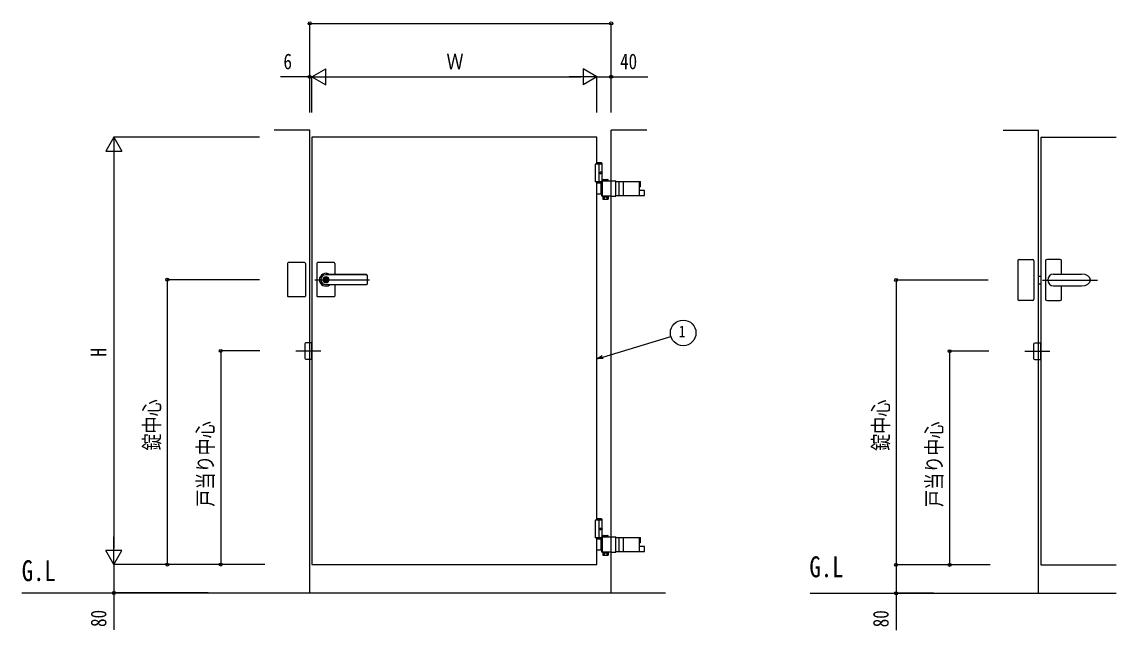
# Model space of a CAD drawing. Units: millimetres, scale not verified. Extents: x -4205 to 4205, y -2970 to 2970.
# Drawn here: x -1712 to 1360, y -574 to 1134 of the extents above; entities that cross this region are included whole.
import ezdxf
from ezdxf.enums import TextEntityAlignment as Align

# ---------------------------------------------------------------- set-up
doc = ezdxf.new("R2010")
doc.units = ezdxf.units.MM
doc.header["$LTSCALE"] = 12
for name, color, linetype in [('0-2_USER1', 3, 'Continuous'), ('0-4_YKK_A1', 4, 'Continuous'), ('0-5_YKK_D', 6, 'Continuous')]:
    doc.layers.add(name, color=color, linetype=linetype)
doc.styles.add('ＭＳ ゴシック', font='')
doc.styles.get('ＭＳ ゴシック').set_extended_font_data('MS Gothic')

msp = doc.modelspace()

# ---------------------------------------------------------------- linework, layer by layer
at = {"layer": '0-4_YKK_A1'}
for p, q in [((-903.98, 830), (-1003.98, 830)), ((-903.98, -470), (-903.98, 830)), ((-57.98, -470), (-57.98, 830)), ((42.02, 830), (-57.98, 830)), ((-97.98, 735), (-97.98, 810)), ((1142.02, 829.1), (1042.02, 829.1)), ((1142.02, -470.9), (1142.02, 829.1)), ((-85.48, 738), (-97.98, 738)), ((-85.48, 738), (-83.48, 736)), ((-83.48, 736), (-97.98, 736)), ((-92.98, 735), (-92.98, 685)), ((-85.79, 710.42), (-85.2, 710.42)), ((-85.79, 709.58), (-85.2, 709.58)), ((-84.78, 712.1), (-84.18, 712.1)), ((-84.78, 707.9), (-84.18, 707.9)), ((-83.48, 682), (-83.48, 736)), ((-83.48, 685), (-102.98, 685)), ((-97.98, -265), (-97.98, 685)), ((-97.98, 682), (-83.48, 682)), ((-83.77, 682), (-97.98, 682)), ((-86.87, 682), (-86.87, 650)), ((-83.77, 687.55), (-57.98, 687.55)), ((-83.77, 644.45), (-83.77, 687.55)), ((-81.97, 686.05), (-83.77, 686.05)), ((-81.97, 645.95), (-81.97, 686.05)), ((-80.27, 691.55), (-81.27, 690.97)), ((-81.27, 687.55), (-81.27, 690.97)), ((-80.27, 691.55), (-67.27, 691.55)), ((-77.52, 687.55), (-77.52, 690.97)), ((-70.01, 687.55), (-70.01, 690.97)), ((-67.27, 691.55), (-66.26, 690.97)), ((-66.26, 687.55), (-66.26, 690.97)), ((-57.98, 687.55), (-44.49, 687.55)), ((-44.49, 644.45), (-44.49, 687.55)), ((-44.49, 685.5), (24.03, 685.5)), ((-35.32, 646.5), (-35.32, 685.5)), ((-23.01, 646.5), (-23.01, 685.5)), ((24.03, 671), (24.03, 685.5)), ((-83.77, 650), (-97.98, 650)), ((-81.97, 666.5), (-83.77, 666.5)), ((-81.97, 665.5), (-83.77, 665.5)), ((-81.97, 645.95), (-83.77, 645.95)), ((-44.49, 646.5), (35.57, 646.5)), ((24.03, 671), (21.43, 671)), ((35.57, 661), (21.43, 661)), ((35.57, 646.5), (35.57, 661)), ((-57.98, 644.45), (-83.77, 644.45)), ((-81.27, 642.45), (-81.27, 636.53)), ((-81.27, 642.45), (-66.26, 642.45)), ((-80.27, 635.95), (-81.27, 636.53)), ((-80.27, 635.95), (-67.27, 635.95)), ((-77.87, 642.45), (-77.87, 644.45)), ((-77.52, 642.45), (-77.52, 636.53)), ((-70.01, 642.45), (-70.01, 636.53)), ((-69.67, 642.45), (-69.67, 644.45)), ((-67.27, 635.95), (-66.26, 636.53)), ((-66.26, 642.45), (-66.26, 636.53)), ((-57.98, 644.45), (-44.49, 644.45)), ((1083.52, 462.6), (1083.52, 355.6)), ((1087.52, 466.6), (1124.52, 466.6)), ((1128.52, 462.6), (1128.52, 355.6)), ((1161.52, 462.6), (1161.52, 355.6)), ((1202.52, 466.6), (1165.52, 466.6)), ((1206.52, 425.6), (1206.52, 462.6)), ((-966.48, 456), (-966.48, 364)), ((-918.48, 458), (-964.48, 458)), ((-916.48, 456), (-916.48, 364)), ((-883.98, 456), (-883.98, 364)), ((-835.98, 458), (-881.98, 458)), ((-833.98, 456), (-833.98, 424.57)), ((-890.15, 410), (-735.99, 410)), ((-859.88, 414.55), (-859.88, 411.5)), ((-859.88, 414.55), (-858.08, 414.55)), ((-858.56, 410.68), (-859.88, 411.5)), ((-858.56, 409.32), (-859.88, 408.5)), ((-859.88, 408.5), (-859.88, 405.45)), ((-859.88, 405.45), (-858.08, 405.45)), ((-744.98, 424.5), (-858.98, 424.5)), ((-744.98, 424), (-858.98, 424)), ((-857.98, 418.2), (-858.98, 418.2)), ((-857.98, 401.8), (-858.98, 401.8)), ((-858.08, 414.55), (-858.08, 411.95)), ((-858.08, 408.05), (-858.08, 405.45)), ((-856.28, 411), (-857.9, 411.67)), ((-857.9, 408.33), (-856.28, 409)), ((-856.28, 411), (-856.28, 409)), ((-742.97, 422.5), (-742.97, 397.45)), ((1142.02, 419.81), (1148.01, 420.02)), ((1152.85, 409.1), (1307, 409.1)), ((1184.02, 425.6), (1262.52, 425.6)), ((-744.98, 396), (-858.98, 396)), ((-744.98, 395.5), (-858.98, 395.5)), ((-833.98, 395.44), (-833.98, 364)), ((1142.02, 398.38), (1148.01, 398.17)), ((1184.02, 392.6), (1262.52, 392.6)), ((1206.52, 355.6), (1206.52, 392.6)), ((-918.48, 362), (-964.48, 362)), ((-835.98, 362), (-881.98, 362)), ((1124.52, 351.6), (1087.52, 351.6)), ((1165.52, 351.6), (1202.52, 351.6)), ((-917.98, 230), (-917.98, 190)), ((1128.02, 229.1), (1128.02, 189.1)), ((-942.98, 210), (-872.98, 210)), ((-914.98, 187), (-897.98, 187)), ((1103.02, 209.1), (1173.02, 209.1)), ((1131.02, 186.1), (1148.02, 186.1)), ((-85.48, -262), (-97.98, -262)), ((-83.48, -264), (-97.98, -264)), ((-92.98, -265), (-92.98, -315)), ((-85.48, -262), (-83.48, -264)), ((-83.48, -318), (-83.48, -264)), ((-85.79, -289.58), (-85.2, -289.58)), ((-85.79, -290.42), (-85.2, -290.42)), ((-84.78, -287.9), (-84.18, -287.9)), ((-84.78, -292.1), (-84.18, -292.1)), ((-83.48, -315), (-102.98, -315)), ((-97.98, -318), (-83.48, -318)), ((-83.77, -318), (-97.98, -318)), ((-86.87, -318), (-86.87, -350)), ((-83.77, -312.45), (-57.98, -312.45)), ((-83.77, -355.55), (-83.77, -312.45)), ((-81.97, -313.95), (-83.77, -313.95)), ((-81.97, -333.5), (-83.77, -333.5)), ((-81.97, -334.5), (-83.77, -334.5)), ((-81.97, -354.05), (-81.97, -313.95)), ((-80.27, -308.45), (-81.27, -309.03)), ((-81.27, -312.45), (-81.27, -309.03)), ((-80.27, -308.45), (-67.27, -308.45)), ((-77.52, -312.45), (-77.52, -309.03)), ((-70.01, -312.45), (-70.01, -309.03)), ((-67.27, -308.45), (-66.26, -309.03)), ((-66.26, -312.45), (-66.26, -309.03)), ((-57.98, -312.45), (-44.49, -312.45)), ((-44.49, -355.55), (-44.49, -312.45)), ((-44.49, -314.5), (24.03, -314.5)), ((-35.32, -353.5), (-35.32, -314.5)), ((-23.01, -353.5), (-23.01, -314.5)), ((24.03, -329), (21.43, -329)), ((24.03, -329), (24.03, -314.5)), ((-83.77, -350), (-97.98, -350)), ((-81.97, -354.05), (-83.77, -354.05)), ((-57.98, -355.55), (-83.77, -355.55)), ((-81.27, -357.55), (-81.27, -363.47)), ((-81.27, -357.55), (-66.26, -357.55)), ((-80.27, -364.05), (-81.27, -363.47)), ((-80.27, -364.05), (-67.27, -364.05)), ((-77.87, -357.55), (-77.87, -355.55)), ((-77.52, -357.55), (-77.52, -363.47)), ((-70.01, -357.55), (-70.01, -363.47)), ((-69.67, -357.55), (-69.67, -355.55)), ((-67.27, -364.05), (-66.26, -363.47)), ((-66.26, -357.55), (-66.26, -363.47)), ((-57.98, -355.55), (-44.49, -355.55)), ((-44.49, -353.5), (35.57, -353.5)), ((35.57, -339), (21.43, -339)), ((35.57, -353.5), (35.57, -339)), ((-1712.2, -470), (94.63, -470)), ((500.44, -470.9), (1359.52, -470.9))]:
    msp.add_line(p, q, dxfattribs=at)
for points in [[(-97.98, 810), (-897.98, 810), (-897.98, -390), (-97.98, -390), (-97.98, -315)], [(1359.52, 809.1), (1148.02, 809.1), (1148.02, -390.9), (1359.52, -390.9)], [(-83.48, 735), (-102.98, 735), (-102.98, 685)], [(-85.2, 710.42), (-85.09, 710.44), (-84.98, 710.48), (-84.88, 710.56), (-84.79, 710.67), (-84.72, 710.79), (-84.68, 710.94), (-84.66, 711.1), (-84.66, 711.26)], [(-84.66, 708.74), (-84.66, 708.9), (-84.68, 709.06), (-84.72, 709.21), (-84.79, 709.33), (-84.88, 709.44), (-84.98, 709.52), (-85.09, 709.56), (-85.2, 709.58)], [(-84.07, 711.26), (-84.04, 711.1), (-84, 710.94), (-83.93, 710.79), (-83.85, 710.67), (-83.75, 710.56), (-83.69, 710.51)], [(-83.69, 709.49), (-83.75, 709.44), (-83.85, 709.33), (-83.93, 709.21), (-84, 709.06), (-84.04, 708.9), (-84.07, 708.74)], [(21.43, 646.5), (21.43, 671), (21.43, 685.5)], [(-897.98, 187), (-897.98, 233), (-914.98, 233)], [(1148.02, 186.1), (1148.02, 232.1), (1131.02, 232.1)], [(-83.48, -265), (-102.98, -265), (-102.98, -315)], [(-85.2, -289.58), (-85.09, -289.56), (-84.98, -289.52), (-84.88, -289.44), (-84.79, -289.33), (-84.72, -289.21), (-84.68, -289.06), (-84.66, -288.9), (-84.66, -288.74)], [(-84.66, -291.26), (-84.66, -291.1), (-84.68, -290.94), (-84.72, -290.79), (-84.79, -290.67), (-84.88, -290.56), (-84.98, -290.48), (-85.09, -290.44), (-85.2, -290.42)], [(-84.07, -288.74), (-84.04, -288.9), (-84, -289.06), (-83.93, -289.21), (-83.85, -289.33), (-83.75, -289.44), (-83.69, -289.49)], [(-83.69, -290.51), (-83.75, -290.56), (-83.85, -290.67), (-83.93, -290.79), (-84, -290.94), (-84.04, -291.1), (-84.07, -291.26)], [(21.43, -353.5), (21.43, -329), (21.43, -314.5)]]:
    msp.add_lwpolyline(points, dxfattribs=at)
for points in [[(-81.47, 644.45), (-66.07, 644.45), (-66.07, 642.45), (-81.47, 642.45)], [(-81.47, -355.55), (-66.07, -355.55), (-66.07, -357.55), (-81.47, -357.55)]]:
    msp.add_lwpolyline(points, close=True, dxfattribs=at)
msp.add_circle((-858.98, 410), 6.6, dxfattribs=at)
for centre, radius, start, end in [((-79.4, 688.23), 3.32, 55.61575, 124.38425), ((-73.77, 679.13), 12.42, 72.41205, 107.58795), ((-68.14, 688.23), 3.32, 55.61575, 124.38425), ((-79.4, 639.27), 3.32, 235.61575, 304.38425), ((-73.77, 648.37), 12.42, 252.41205, 287.58795), ((-68.14, 639.27), 3.32, 235.61575, 304.38425), ((1087.52, 462.6), 4, 90, 180), ((1124.52, 462.6), 4, 0, 90), ((1165.52, 462.6), 4, 90, 180), ((1202.52, 462.6), 4, 0, 90), ((-964.48, 456), 2, 90, 180), ((-918.48, 456), 2, 0, 90), ((-881.98, 456), 2, 90, 180), ((-835.98, 456), 2, 0, 90), ((-858.98, 410), 18, 54.01459, 180.00366), ((-858.98, 410), 18, 180.00366, 305.98541), ((-858.98, 410), 14, 90, 270), ((-858.98, 410), 8.2, 90, 270), ((-858.98, 410), 4, 103.00288, 256.99712), ((-858.98, 410), 2, 116.74368, 243.25632), ((-858.98, 410), 0.8, 301.82132, 58.17868), ((-858.98, 410), 4, 283.00288, 76.99712), ((-857.78, 411.95), 0.3, 180, 247.38014), ((-857.78, 408.05), 0.3, 112.61986, 180), ((-857.98, 410), 8.2, 270, 90), ((-744.97, 422.5), 2, 0, 90), ((-744.97, 422), 2, 0, 90), ((1184.02, 409.1), 16.5, 90, 270), ((-744.97, 398), 2, 270, 0), ((-744.97, 397.5), 2, 270, 0), ((-964.48, 364), 2, 180, 270), ((-918.48, 364), 2, 270, 0), ((-881.98, 364), 2, 180, 270), ((-835.98, 364), 2, 270, 0), ((1087.52, 355.6), 4, 180, 270), ((1124.52, 355.6), 4, 270, 0), ((1165.52, 355.6), 4, 180, 270), ((1202.52, 355.6), 4, 270, 0), ((-914.98, 230), 3, 90, 180), ((1131.02, 229.1), 3, 90, 180), ((-914.98, 190), 3, 180, 270), ((1131.02, 189.1), 3, 180, 270), ((-79.4, -311.77), 3.32, 55.61575, 124.38425), ((-73.77, -320.87), 12.42, 72.41205, 107.58795), ((-68.14, -311.77), 3.32, 55.61575, 124.38425), ((-79.4, -360.73), 3.32, 235.61575, 304.38425), ((-73.77, -351.63), 12.42, 252.41205, 287.58795), ((-68.14, -360.73), 3.32, 235.61575, 304.38425)]:
    msp.add_arc(centre, radius, start, end, dxfattribs=at)
for centre in [(-86.14, 710), (-86.14, -290)]:
    msp.add_ellipse(centre, major_axis=(0, -3.5), ratio=0.707107, dxfattribs=at)
for centre, major_axis, ratio, start_param, end_param in [((-92.15, 710), (0, 9), 0.707107, 4.6657054, 4.7590726), ((-90.96, 710), (0, 9), 0.707107, 4.8528504, 4.9478932), ((-90.96, 710), (0, 9), 0.707107, 4.4768847, 4.5719276), ((-90.37, 710), (0, 9), 0.707107, 4.8528504, 4.9478932), ((-90.37, 710), (0, 9), 0.707107, 4.4768847, 4.5719276), ((1262.52, 409.1), (25, 0), 0.66, 4.712389, 7.8539816), ((-92.15, -290), (0, 9), 0.707107, 4.6657054, 4.7590726), ((-90.96, -290), (0, 9), 0.707107, 4.8528504, 4.9478932), ((-90.96, -290), (0, 9), 0.707107, 4.4768847, 4.5719276), ((-90.37, -290), (0, 9), 0.707107, 4.8528504, 4.9478932), ((-90.37, -290), (0, 9), 0.707107, 4.4768847, 4.5719276)]:
    msp.add_ellipse(centre, major_axis=major_axis, ratio=ratio, start_param=start_param, end_param=end_param, dxfattribs=at)
at = {"layer": '0-5_YKK_D'}
for p, q in [((-903.98, 879.32), (-903.98, 1131)), ((-903.98, 1130), (-57.98, 1130)), ((-57.98, 879.32), (-57.98, 1131)), ((-897.98, 980), (-859.01, 1002.5)), ((-859.01, 957.5), (-859.01, 1002.5)), ((-97.98, 980), (-136.95, 1002.5)), ((-136.95, 1002.5), (-136.95, 957.5)), ((-903.98, 980), (-985.98, 980)), ((-903.98, 879.32), (-903.98, 981)), ((-897.98, 980), (-903.98, 980)), ((-897.98, 879.32), (-897.98, 981)), ((-897.98, 879.32), (-897.98, 981)), ((-897.98, 980), (-880.98, 980)), ((-897.98, 980), (-859.01, 957.5)), ((-897.98, 980), (-820.04, 980)), ((-852.98, 980), (-142.98, 980)), ((-97.98, 980), (-175.92, 980)), ((-97.98, 980), (-136.95, 957.5)), ((-97.98, 879.32), (-97.98, 981)), ((-97.98, 879.32), (-97.98, 981)), ((-57.98, 879.32), (-57.98, 981)), ((-1453.98, 810), (-1476.48, 771.03)), ((-1045.36, 810), (-1454.98, 810)), ((-1453.98, 810), (-1431.48, 771.03)), ((-1453.98, 810), (-1453.98, 732.06)), ((-1476.48, 771.03), (-1431.48, 771.03)), ((-1453.98, 765), (-1453.98, -345)), ((-1045.36, 410), (-1304.98, 410)), ((-1303.98, 410), (-1303.98, -390)), ((1000.64, 409.1), (741.02, 409.1)), ((742.02, 409.1), (742.02, -390.9)), ((-1043.81, 210), (-1154.98, 210)), ((-1153.98, 210), (-1153.98, -390)), ((1002.19, 209.1), (891.02, 209.1)), ((892.02, 209.1), (892.02, -390.9)), ((-1453.98, -390), (-1453.98, -312.06)), ((-1453.98, -390), (-1476.48, -351.03)), ((-1431.48, -351.03), (-1476.48, -351.03)), ((-1453.98, -390), (-1431.48, -351.03)), ((-1045.36, -390), (-1454.98, -390)), ((-1030.36, -390), (-1454.98, -390)), ((-1045.36, -390), (-1304.98, -390)), ((-1039.65, -390), (-1154.98, -390)), ((1000.64, -390.9), (741.02, -390.9)), ((1006.34, -390.9), (741.02, -390.9)), ((1006.34, -390.9), (891.02, -390.9)), ((-1189.7, -470), (-1454.98, -470)), ((847.01, -470.9), (741.02, -470.9))]:
    msp.add_line(p, q, dxfattribs=at)
for points in [[(-97.98, 980), (-57.98, 980), (45.42, 980)], [(-97.98, 187.91), (-81.7, 192.8), (109.69, 250.26)], [(-80.39, 188.44), (-97.98, 187.91), (-83.01, 197.16)], [(-1453.98, -390), (-1453.98, -470), (-1453.98, -573.4)], [(742.02, -390.9), (742.02, -470.9), (742.02, -574.3)]]:
    msp.add_lwpolyline(points, dxfattribs=at)
for centre, radius in [((-903.98, 1130), 4.25), ((-57.98, 1130), 4.25), ((-903.98, 980), 4.25), ((-57.98, 980), 4.25), ((-1303.98, 410), 4.25), ((742.02, 409.1), 4.25), ((144.17, 260.61), 36), ((-1153.98, 210), 4.25), ((892.02, 209.1), 4.25), ((-1303.98, -390), 4.25), ((-1153.98, -390), 4.25), ((742.02, -390.9), 4.25), ((892.02, -390.9), 4.25), ((-1453.98, -470), 4.25), ((742.02, -470.9), 4.25)]:
    msp.add_circle(centre, radius, dxfattribs=at)

# ---------------------------------------------------------------- texts
at = {"layer": '0-2_USER1', "style": 'ＭＳ ゴシック', "width": 0.8}
for p in [(498.6, -443.38), (-1712.71, -454.21)]:
    msp.add_text('G.L', height=58.65, dxfattribs=at).set_placement(p, align=Align.BOTTOM_LEFT)
at = {"layer": '0-5_YKK_D', "style": 'ＭＳ ゴシック', "width": 0.8}
for s, height, p in [('6', 43.99, (-977.98, 988)), ('Ｗ', 43.99, (-520.38, 988)), ('40', 43.99, (-32.98, 988)), ('1', 32.99, (132.17, 238.11))]:
    msp.add_text(s, height=height, dxfattribs=at).set_placement(p, align=Align.BOTTOM_LEFT)
for s, p in [('H', (-1461.98, 194)), ('錠中心', (-1311.98, -70)), ('錠中心', (734.02, -70.9)), ('戸当り中心', (-1161.98, -227.6)), ('戸当り中心', (884.02, -228.5)), ('80', (-1461.98, -565.4)), ('80', (734.02, -566.3))]:
    msp.add_text(s, height=43.99, rotation=90, dxfattribs=at).set_placement(p, align=Align.BOTTOM_LEFT)

doc.saveas('drawing.dxf')
